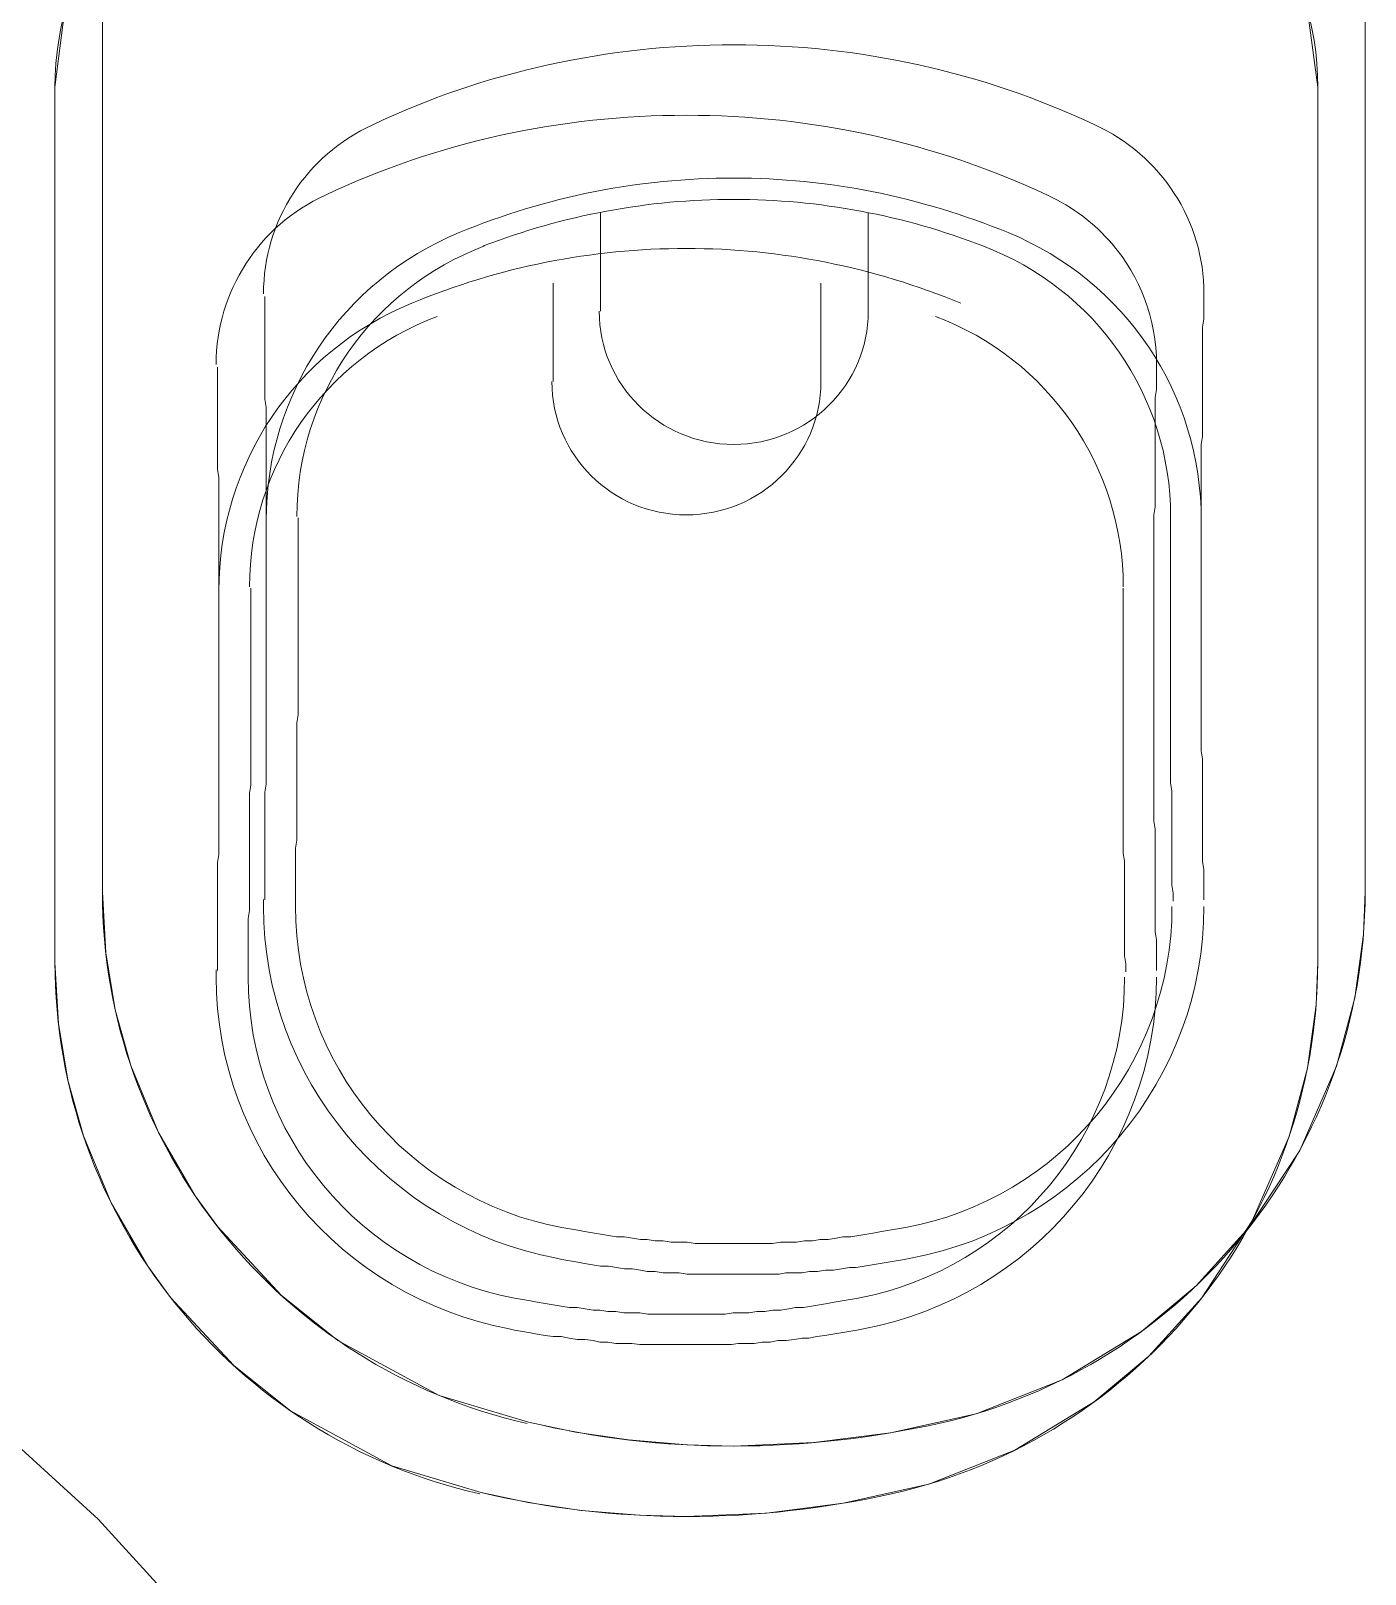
# Model space of a CAD drawing. Extents: x -14.2 to 52.3, y 3.7 to 90.9.
# Drawn here: x 41.8298 to 42.2539, y 15.7222 to 16.2127 of the extents above; entities that cross this region are included whole.
import ezdxf

# ---------------------------------------------------------------- set-up
doc = ezdxf.new("R2010")
doc.units = 0
doc.linetypes.add('limpo_PINI-PSG-PE-0102-LAZ-R00$0$IMPORT-IMPORT-DASHDOT', pattern=[1, 0.5, -0.25, 0, -0.25])
doc.layers.add('limpo_PINI-PSG-PE-0102-LAZ-R00$0$0-16', color=7, linetype='limpo_PINI-PSG-PE-0102-LAZ-R00$0$IMPORT-IMPORT-DASHDOT', lineweight=5, true_color=0x999999)
doc.layers.add('limpo_PINI-PSG-PE-0102-LAZ-R00$0$0-8', color=7, linetype='Continuous', lineweight=5, true_color=0x999999)
doc.layers.add('limpo_PINI-PSG-PE-0102-LAZ-R00$0$0-20', color=7, linetype='Continuous', lineweight=5)
doc.layers.add('limpo_PINI-PSG-PE-0102-LAZ-R00$0$LAYOUT_AMB_LAZ_dwg', color=8, linetype='Continuous', lineweight=5)
doc.layers.add('limpo_PINI-PSG-PE-0102-LAZ-R00$0$XR_ARQT', color=7, linetype='Continuous')
doc.layers.add('XR_ARQT', color=7, linetype='Continuous')

# ---------------------------------------------------------------- blocks, each defined once
blk = doc.blocks.new('limpo_PINI-PSG-PE-0102-LAZ-R00$0$LAZ GERAL - PNE_dwg-25011385-009 - PRE - PAV_ LAZER - GERAL')
at = {"layer": 'limpo_PINI-PSG-PE-0102-LAZ-R00$0$0-16'}
blk.add_circle((19.69375, -9.62106), 0.75, dxfattribs=at)
at = {"layer": 'limpo_PINI-PSG-PE-0102-LAZ-R00$0$0-20', "flags": 128}
blk.add_lwpolyline([(20.22539, -8.61329), (20.22539, -8.89142), (20.22648, -8.91081), (20.22949, -8.92885), (20.23443, -8.94657), (20.24324, -8.96788), (20.25491, -8.988), (20.26208, -8.99788), (20.28218, -9.01957), (20.30025, -9.03393), (20.33243, -9.05146), (20.36086, -9.05991), (20.37581, -9.06306), (20.39265, -9.06559), (20.41117, -9.06715), (20.42601, -9.06753), (20.45152, -9.06643), (20.4759, -9.06332), (20.50308, -9.05724), (20.5304, -9.04647), (20.55568, -9.0311), (20.57302, -9.01659), (20.58988, -8.998), (20.60592, -8.97354), (20.61761, -8.94675), (20.62342, -8.92502), (20.62619, -8.90491), (20.62671, -8.89142), (20.62671, -8.61329)], dxfattribs=at)
at = {"layer": 'limpo_PINI-PSG-PE-0102-LAZ-R00$0$0-8'}
for points in [[(20.22539, -8.89142), (20.22539, -8.89142), (20.22539, -8.61329), (20.22539, -8.61329)], [(20.62671, -8.89142), (20.62671, -8.89142), (20.62671, -8.61329), (20.62671, -8.61329)], [(20.42605, -8.62218), (20.38626, -8.62218), (20.34689, -8.63065), (20.31133, -8.64758)], [(20.54077, -8.64758), (20.50479, -8.63065), (20.46584, -8.62218), (20.42605, -8.62218)], [(20.31133, -8.64758), (20.29016, -8.65732), (20.27661, -8.67806), (20.27661, -8.70135)], [(20.42605, -8.66452), (20.39599, -8.66452), (20.36636, -8.67044), (20.33884, -8.68187)], [(20.51326, -8.68187), (20.48532, -8.67044), (20.45611, -8.66452), (20.42605, -8.66452)], [(20.42605, -8.67129), (20.39896, -8.67129), (20.37186, -8.67637), (20.34646, -8.68611)], [(20.50521, -8.68611), (20.48024, -8.67637), (20.45314, -8.67129), (20.42605, -8.67129)], [(20.38372, -8.67552), (20.38372, -8.67552), (20.38372, -8.70685), (20.38372, -8.70685)], [(20.46881, -8.67552), (20.46881, -8.67552), (20.46881, -8.70685), (20.46881, -8.70685)], [(20.33884, -8.68187), (20.30159, -8.69711), (20.27746, -8.7331), (20.27746, -8.77331)], [(20.34689, -8.68611), (20.3109, -8.69965), (20.2872, -8.73394), (20.2872, -8.77204)], [(20.27704, -8.70219), (20.27704, -8.70219), (20.27704, -8.73479), (20.27704, -8.73479)], [(20.57549, -8.70219), (20.57549, -8.70262), (20.57549, -8.70219), (20.57549, -8.70135)], [(20.57549, -8.70939), (20.57549, -8.70939), (20.57549, -8.70219), (20.57549, -8.70219)], [(20.38329, -8.70685), (20.38329, -8.73013), (20.40234, -8.74918), (20.42605, -8.74918)], [(20.57506, -8.71193), (20.57506, -8.71193), (20.57549, -8.70939), (20.57549, -8.70939)], [(20.57506, -8.74664), (20.57506, -8.74664), (20.57506, -8.71193), (20.57506, -8.71193)], [(20.27704, -8.73479), (20.27704, -8.73479), (20.27746, -8.73733), (20.27746, -8.73733)], [(20.27746, -8.73733), (20.27746, -8.73733), (20.27746, -8.85713), (20.27746, -8.85713)], [(20.57464, -8.74918), (20.57464, -8.74918), (20.57506, -8.74664), (20.57506, -8.74664)], [(20.57464, -8.84655), (20.57464, -8.84655), (20.57464, -8.74918), (20.57464, -8.74918)], [(20.28762, -8.77247), (20.28762, -8.77247), (20.28762, -8.83512), (20.28762, -8.83512)], [(20.5649, -8.77247), (20.5649, -8.77374), (20.5649, -8.77374), (20.5649, -8.77204)], [(20.5649, -8.85671), (20.5649, -8.85671), (20.5649, -8.77247), (20.5649, -8.77247)], [(20.57464, -8.77374), (20.57464, -8.77501), (20.57464, -8.77501), (20.57464, -8.77331)], [(20.28762, -8.83512), (20.28762, -8.83512), (20.2872, -8.83766), (20.2872, -8.83766)], [(20.2872, -8.83766), (20.2872, -8.83766), (20.2872, -8.87491), (20.2872, -8.87491)], [(20.57506, -8.84909), (20.57506, -8.84909), (20.57464, -8.84655), (20.57464, -8.84655)], [(20.57506, -8.88169), (20.57506, -8.88169), (20.57506, -8.84909), (20.57506, -8.84909)], [(20.27746, -8.85713), (20.27746, -8.85713), (20.27704, -8.85967), (20.27704, -8.85967)], [(20.56533, -8.85925), (20.56533, -8.85925), (20.5649, -8.85671), (20.5649, -8.85671)], [(20.27704, -8.85967), (20.27704, -8.85967), (20.27704, -8.89396), (20.27704, -8.89396)], [(20.56533, -8.88931), (20.56533, -8.88931), (20.56533, -8.85925), (20.56533, -8.85925)], [(20.2872, -8.87491), (20.2872, -8.87491), (20.28677, -8.87745), (20.28677, -8.87745)], [(20.28677, -8.87745), (20.28677, -8.87745), (20.28677, -8.89439), (20.28677, -8.89439)], [(20.57549, -8.88423), (20.57549, -8.88423), (20.57506, -8.88169), (20.57506, -8.88169)], [(20.57549, -8.89396), (20.57549, -8.89396), (20.57549, -8.88423), (20.57549, -8.88423)], [(20.22539, -8.891), (20.22539, -8.88846), (20.22539, -8.88846), (20.22539, -8.89142)], [(20.49124, -9.06033), (20.57041, -9.04255), (20.62671, -8.97228), (20.62671, -8.89142)], [(20.56575, -8.89185), (20.56575, -8.89185), (20.56533, -8.88931), (20.56533, -8.88931)], [(20.56575, -8.89439), (20.56575, -8.89439), (20.56575, -8.89185), (20.56575, -8.89185)], [(20.27661, -8.89396), (20.27661, -8.89354), (20.27661, -8.89396), (20.27661, -8.89608)], [(20.28677, -8.89439), (20.28677, -8.89354), (20.28677, -8.89439), (20.28677, -8.89608)], [(20.48066, -8.9981), (20.52977, -8.98879), (20.56533, -8.94603), (20.56533, -8.89608)], [(20.48235, -9.00784), (20.53612, -8.99768), (20.57549, -8.95069), (20.57549, -8.89608)], [(20.37398, -8.99853), (20.37398, -8.99853), (20.37144, -8.9981), (20.37144, -8.9981)], [(20.37652, -8.99895), (20.37652, -8.99895), (20.37398, -8.99853), (20.37398, -8.99853)], [(20.37864, -8.99937), (20.37864, -8.99937), (20.37652, -8.99895), (20.37652, -8.99895)], [(20.38118, -8.9998), (20.38118, -8.9998), (20.37864, -8.99937), (20.37864, -8.99937)], [(20.38372, -9.00022), (20.38372, -9.00022), (20.38118, -8.9998), (20.38118, -8.9998)], [(20.38626, -9.00064), (20.38626, -9.00064), (20.38372, -9.00022), (20.38372, -9.00022)], [(20.46838, -9.00022), (20.46838, -9.00022), (20.46584, -9.00064), (20.46584, -9.00064)], [(20.47092, -8.9998), (20.47092, -8.9998), (20.46838, -9.00022), (20.46838, -9.00022)], [(20.47304, -8.99937), (20.47304, -8.99937), (20.47092, -8.9998), (20.47092, -8.9998)], [(20.47558, -8.99895), (20.47558, -8.99895), (20.47304, -8.99937), (20.47304, -8.99937)], [(20.47812, -8.99853), (20.47812, -8.99853), (20.47558, -8.99895), (20.47558, -8.99895)], [(20.48066, -8.9981), (20.48066, -8.9981), (20.47812, -8.99853), (20.47812, -8.99853)], [(20.3888, -9.00107), (20.3888, -9.00107), (20.38626, -9.00064), (20.38626, -9.00064)], [(20.39134, -9.00107), (20.39134, -9.00107), (20.3888, -9.00107), (20.3888, -9.00107)], [(20.39388, -9.00149), (20.39388, -9.00149), (20.39134, -9.00107), (20.39134, -9.00107)], [(20.39642, -9.00191), (20.39642, -9.00191), (20.39388, -9.00149), (20.39388, -9.00149)], [(20.39853, -9.00191), (20.39853, -9.00191), (20.39642, -9.00191), (20.39642, -9.00191)], [(20.40107, -9.00234), (20.40107, -9.00234), (20.39853, -9.00191), (20.39853, -9.00191)], [(20.40361, -9.00234), (20.40361, -9.00234), (20.40107, -9.00234), (20.40107, -9.00234)], [(20.40615, -9.00276), (20.40615, -9.00276), (20.40361, -9.00234), (20.40361, -9.00234)], [(20.41123, -9.00276), (20.41123, -9.00276), (20.40615, -9.00276), (20.40615, -9.00276)], [(20.41377, -9.00318), (20.41377, -9.00318), (20.41123, -9.00276), (20.41123, -9.00276)], [(20.42605, -9.00318), (20.42605, -9.00318), (20.41377, -9.00318), (20.41377, -9.00318)], [(20.43833, -9.00318), (20.43833, -9.00318), (20.42605, -9.00318), (20.42605, -9.00318)], [(20.44087, -9.00276), (20.44087, -9.00276), (20.43833, -9.00318), (20.43833, -9.00318)], [(20.44595, -9.00276), (20.44595, -9.00276), (20.44087, -9.00276), (20.44087, -9.00276)], [(20.44849, -9.00234), (20.44849, -9.00234), (20.44595, -9.00276), (20.44595, -9.00276)], [(20.45103, -9.00234), (20.45103, -9.00234), (20.44849, -9.00234), (20.44849, -9.00234)], [(20.45357, -9.00191), (20.45357, -9.00191), (20.45103, -9.00234), (20.45103, -9.00234)], [(20.45611, -9.00191), (20.45611, -9.00191), (20.45357, -9.00191), (20.45357, -9.00191)], [(20.45865, -9.00149), (20.45865, -9.00149), (20.45611, -9.00191), (20.45611, -9.00191)], [(20.46076, -9.00107), (20.46076, -9.00107), (20.45865, -9.00149), (20.45865, -9.00149)], [(20.4633, -9.00107), (20.4633, -9.00107), (20.46076, -9.00107), (20.46076, -9.00107)], [(20.46584, -9.00064), (20.46584, -9.00064), (20.4633, -9.00107), (20.4633, -9.00107)], [(20.37144, -9.00826), (20.37144, -9.00826), (20.36975, -9.00784), (20.36975, -9.00784)], [(20.37398, -9.00869), (20.37398, -9.00869), (20.37144, -9.00826), (20.37144, -9.00826)], [(20.37652, -9.00911), (20.37652, -9.00911), (20.37398, -9.00869), (20.37398, -9.00869)], [(20.37864, -9.00953), (20.37864, -9.00953), (20.37652, -9.00911), (20.37652, -9.00911)], [(20.38118, -9.00996), (20.38118, -9.00996), (20.37864, -9.00953), (20.37864, -9.00953)], [(20.38372, -9.01038), (20.38372, -9.01038), (20.38118, -9.00996), (20.38118, -9.00996)], [(20.47008, -9.00996), (20.47008, -9.00996), (20.46754, -9.01038), (20.46754, -9.01038)], [(20.47262, -9.00953), (20.47262, -9.00953), (20.47008, -9.00996), (20.47008, -9.00996)], [(20.47516, -9.00911), (20.47516, -9.00911), (20.47262, -9.00953), (20.47262, -9.00953)], [(20.4777, -9.00869), (20.4777, -9.00869), (20.47516, -9.00911), (20.47516, -9.00911)], [(20.48024, -9.00826), (20.48024, -9.00826), (20.4777, -9.00869), (20.4777, -9.00869)], [(20.48235, -9.00784), (20.48235, -9.00784), (20.48024, -9.00826), (20.48024, -9.00826)], [(20.38626, -9.01038), (20.38626, -9.01038), (20.38372, -9.01038), (20.38372, -9.01038)], [(20.3888, -9.0108), (20.3888, -9.0108), (20.38626, -9.01038), (20.38626, -9.01038)], [(20.39134, -9.01123), (20.39134, -9.01123), (20.3888, -9.0108), (20.3888, -9.0108)], [(20.39388, -9.01123), (20.39388, -9.01123), (20.39134, -9.01123), (20.39134, -9.01123)], [(20.39642, -9.01165), (20.39642, -9.01165), (20.39388, -9.01123), (20.39388, -9.01123)], [(20.39853, -9.01207), (20.39853, -9.01207), (20.39642, -9.01165), (20.39642, -9.01165)], [(20.40107, -9.01207), (20.40107, -9.01207), (20.39853, -9.01207), (20.39853, -9.01207)], [(20.40361, -9.0125), (20.40361, -9.0125), (20.40107, -9.01207), (20.40107, -9.01207)], [(20.40869, -9.0125), (20.40869, -9.0125), (20.40361, -9.0125), (20.40361, -9.0125)], [(20.41123, -9.01292), (20.41123, -9.01292), (20.40869, -9.0125), (20.40869, -9.0125)], [(20.42605, -9.01292), (20.42605, -9.01292), (20.41123, -9.01292), (20.41123, -9.01292)], [(20.44044, -9.01292), (20.44044, -9.01292), (20.42605, -9.01292), (20.42605, -9.01292)], [(20.44256, -9.0125), (20.44256, -9.0125), (20.44044, -9.01292), (20.44044, -9.01292)], [(20.44764, -9.0125), (20.44764, -9.0125), (20.44256, -9.0125), (20.44256, -9.0125)], [(20.45018, -9.01207), (20.45018, -9.01207), (20.44764, -9.0125), (20.44764, -9.0125)], [(20.45272, -9.01207), (20.45272, -9.01207), (20.45018, -9.01207), (20.45018, -9.01207)], [(20.45526, -9.01165), (20.45526, -9.01165), (20.45272, -9.01207), (20.45272, -9.01207)], [(20.4578, -9.01165), (20.4578, -9.01165), (20.45526, -9.01165), (20.45526, -9.01165)], [(20.46034, -9.01123), (20.46034, -9.01123), (20.4578, -9.01165), (20.4578, -9.01165)], [(20.46288, -9.0108), (20.46288, -9.0108), (20.46034, -9.01123), (20.46034, -9.01123)], [(20.465, -9.0108), (20.465, -9.0108), (20.46288, -9.0108), (20.46288, -9.0108)], [(20.46754, -9.01038), (20.46754, -9.01038), (20.465, -9.0108), (20.465, -9.0108)], [(20.36086, -9.05991), (20.38202, -9.06499), (20.40361, -9.06753), (20.42605, -9.06753)]]:
    blk.add_open_spline(points, degree=3, dxfattribs=at)
for points in [[(20.57549, -8.70135), (20.57549, -8.70135), (20.57549, -8.67806), (20.56194, -8.65732), (20.54077, -8.64758)], [(20.5649, -8.77204), (20.5649, -8.77204), (20.5649, -8.73394), (20.5412, -8.69965), (20.50521, -8.68611)], [(20.57464, -8.77331), (20.57464, -8.77331), (20.57464, -8.7331), (20.55051, -8.69711), (20.51326, -8.68187)], [(20.42605, -8.74918), (20.42605, -8.74918), (20.44976, -8.74918), (20.46881, -8.73013), (20.46881, -8.70685)], [(20.22539, -8.89142), (20.22539, -8.89142), (20.22539, -8.97228), (20.28169, -9.04255), (20.36043, -9.06033)], [(20.27661, -8.89608), (20.27661, -8.89608), (20.27661, -8.95069), (20.31598, -8.99768), (20.36975, -9.00784)], [(20.28677, -8.89608), (20.28677, -8.89608), (20.28677, -8.94603), (20.32233, -8.98879), (20.37144, -8.9981)], [(20.42605, -9.06753), (20.42605, -9.06753), (20.44849, -9.06753), (20.47008, -9.06499), (20.49124, -9.06033)]]:
    blk.add_open_spline(points, degree=3, knots=[0.3333333, 0.3333333, 0.3333333, 0.3333333, 0.3333333, 1, 1, 1, 1], dxfattribs=at)
blk = doc.blocks.new('limpo_PINI-PSG-PE-0102-LAZ-R00$0$LAYOUT_AMB_LAZ_dwg-2867451-5PPE_008_LAZER__P_A_0_09_')
at = {"color": 9, "lineweight": 5, "flags": 128}
blk.add_lwpolyline([(50373.47, 10439.26), (50370.44, 10415.28), (50370.44, 10137.15), (50371.52, 10117.77), (50374.53, 10099.73), (50379.47, 10082.01), (50388.28, 10060.7), (50399.96, 10040.57), (50407.13, 10030.7), (50427.23, 10009.01), (50445.3, 9994.65), (50477.48, 9977.12), (50505.91, 9968.67), (50520.85, 9965.52), (50537.7, 9962.99), (50556.21, 9961.43), (50571.06, 9961.05), (50596.57, 9962.14), (50620.95, 9965.26), (50648.13, 9971.34), (50675.44, 9982.11), (50700.72, 9997.48), (50718.06, 10011.99), (50734.93, 10030.58), (50750.96, 10055.03), (50762.66, 10081.83), (50768.47, 10103.56), (50771.23, 10123.67), (50771.76, 10137.15), (50771.76, 10415.28), (50768.39, 10440.38)], dxfattribs=at)
at = {"color": 9, "lineweight": 5}
for points in [[(50434.36, 10505.03), (50396.26, 10491.91), (50370.44, 10455.92), (50370.44, 10415.28)], [(50370.44, 10137.15), (50370.44, 10137.15), (50370.44, 10415.28), (50370.44, 10415.28)], [(50771.76, 10137.15), (50771.76, 10137.15), (50771.76, 10415.28), (50771.76, 10415.28)], [(50571.1, 10406.39), (50531.31, 10406.39), (50491.94, 10397.93), (50456.38, 10380.99)], [(50685.82, 10380.99), (50649.84, 10397.93), (50610.89, 10406.39), (50571.1, 10406.39)], [(50456.38, 10380.99), (50435.21, 10371.26), (50421.66, 10350.51), (50421.66, 10327.23)], [(50706.37, 10365.54), (50700.85, 10371.97), (50693.89, 10377.28), (50685.82, 10380.99)], [(50571.1, 10364.06), (50541.04, 10364.06), (50511.41, 10358.13), (50483.89, 10346.7)], [(50658.31, 10346.7), (50630.37, 10358.13), (50601.16, 10364.06), (50571.1, 10364.06)], [(50528.77, 10353.05), (50528.77, 10353.05), (50528.77, 10321.73), (50528.77, 10321.73)], [(50613.86, 10353.05), (50613.86, 10353.05), (50613.86, 10321.73), (50613.86, 10321.73)], [(50483.89, 10346.7), (50446.64, 10331.46), (50422.51, 10295.48), (50422.51, 10255.26)], [(50491.94, 10342.47), (50455.95, 10328.92), (50432.25, 10294.63), (50432.25, 10256.53)], [(50422.09, 10326.38), (50422.09, 10326.38), (50422.09, 10293.79), (50422.09, 10293.79)], [(50720.54, 10326.38), (50720.54, 10325.96), (50720.54, 10326.38), (50720.54, 10327.23)], [(50720.54, 10319.19), (50720.54, 10319.19), (50720.54, 10326.38), (50720.54, 10326.38)], [(50528.34, 10321.73), (50528.34, 10298.44), (50547.39, 10279.39), (50571.1, 10279.39)], [(50720.11, 10316.65), (50720.11, 10316.65), (50720.54, 10319.19), (50720.54, 10319.19)], [(50720.11, 10281.93), (50720.11, 10281.93), (50720.11, 10316.65), (50720.11, 10316.65)], [(50422.09, 10293.79), (50422.09, 10293.79), (50422.51, 10291.25), (50422.51, 10291.25)], [(50422.51, 10291.25), (50422.51, 10291.25), (50422.51, 10171.44), (50422.51, 10171.44)], [(50719.69, 10279.39), (50719.69, 10279.39), (50720.11, 10281.93), (50720.11, 10281.93)], [(50719.69, 10182.03), (50719.69, 10182.03), (50719.69, 10279.39), (50719.69, 10279.39)], [(50432.67, 10256.11), (50432.67, 10256.11), (50432.67, 10193.46), (50432.67, 10193.46)], [(50709.95, 10171.87), (50709.95, 10171.87), (50709.95, 10256.11), (50709.95, 10256.11)], [(50719.69, 10254.84), (50719.69, 10253.57), (50719.69, 10253.57), (50719.69, 10255.26)], [(50432.67, 10193.46), (50432.67, 10193.46), (50432.25, 10190.92), (50432.25, 10190.92)], [(50432.25, 10190.92), (50432.25, 10190.92), (50432.25, 10153.66), (50432.25, 10153.66)], [(50720.11, 10179.49), (50720.11, 10179.49), (50719.69, 10182.03), (50719.69, 10182.03)], [(50720.11, 10146.89), (50720.11, 10146.89), (50720.11, 10179.49), (50720.11, 10179.49)], [(50422.51, 10171.44), (50422.51, 10171.44), (50422.09, 10168.9), (50422.09, 10168.9)], [(50422.09, 10168.9), (50422.09, 10168.9), (50422.09, 10134.61), (50422.09, 10134.61)], [(50710.38, 10169.33), (50710.38, 10169.33), (50709.95, 10171.87), (50709.95, 10171.87)], [(50710.38, 10139.27), (50710.38, 10139.27), (50710.38, 10169.33), (50710.38, 10169.33)], [(50432.25, 10153.66), (50432.25, 10153.66), (50431.82, 10151.12), (50431.82, 10151.12)], [(50431.82, 10151.12), (50431.82, 10151.12), (50431.82, 10134.19), (50431.82, 10134.19)], [(50720.54, 10144.35), (50720.54, 10144.35), (50720.11, 10146.89), (50720.11, 10146.89)], [(50720.54, 10134.61), (50720.54, 10134.61), (50720.54, 10144.35), (50720.54, 10144.35)], [(50370.44, 10137.58), (50370.44, 10140.12), (50370.44, 10140.12), (50370.44, 10137.15)], [(50710.8, 10136.73), (50710.8, 10136.73), (50710.38, 10139.27), (50710.38, 10139.27)], [(50421.66, 10134.61), (50421.66, 10135.04), (50421.66, 10134.61), (50421.66, 10132.5)], [(50431.82, 10134.19), (50431.82, 10135.04), (50431.82, 10134.19), (50431.82, 10132.5)], [(50636.29, 9968.24), (50715.46, 9986.02), (50771.76, 10056.3), (50771.76, 10137.15)], [(50710.8, 10134.19), (50710.8, 10134.19), (50710.8, 10136.73), (50710.8, 10136.73)], [(50625.71, 10030.47), (50674.82, 10039.79), (50710.38, 10082.54), (50710.38, 10132.5)], [(50627.4, 10020.74), (50681.17, 10030.9), (50720.54, 10077.89), (50720.54, 10132.5)], [(50519.03, 10030.05), (50519.03, 10030.05), (50516.49, 10030.47), (50516.49, 10030.47)], [(50521.57, 10029.63), (50521.57, 10029.63), (50519.03, 10030.05), (50519.03, 10030.05)], [(50523.69, 10029.2), (50523.69, 10029.2), (50521.57, 10029.63), (50521.57, 10029.63)], [(50526.23, 10028.78), (50526.23, 10028.78), (50523.69, 10029.2), (50523.69, 10029.2)], [(50528.77, 10028.36), (50528.77, 10028.36), (50526.23, 10028.78), (50526.23, 10028.78)], [(50531.31, 10027.93), (50531.31, 10027.93), (50528.77, 10028.36), (50528.77, 10028.36)], [(50533.85, 10027.51), (50533.85, 10027.51), (50531.31, 10027.93), (50531.31, 10027.93)], [(50536.39, 10027.51), (50536.39, 10027.51), (50533.85, 10027.51), (50533.85, 10027.51)], [(50538.93, 10027.09), (50538.93, 10027.09), (50536.39, 10027.51), (50536.39, 10027.51)], [(50541.47, 10026.66), (50541.47, 10026.66), (50538.93, 10027.09), (50538.93, 10027.09)], [(50543.58, 10026.66), (50543.58, 10026.66), (50541.47, 10026.66), (50541.47, 10026.66)], [(50546.12, 10026.24), (50546.12, 10026.24), (50543.58, 10026.66), (50543.58, 10026.66)], [(50548.66, 10026.24), (50548.66, 10026.24), (50546.12, 10026.24), (50546.12, 10026.24)], [(50551.2, 10025.82), (50551.2, 10025.82), (50548.66, 10026.24), (50548.66, 10026.24)], [(50556.28, 10025.82), (50556.28, 10025.82), (50551.2, 10025.82), (50551.2, 10025.82)], [(50558.82, 10025.39), (50558.82, 10025.39), (50556.28, 10025.82), (50556.28, 10025.82)], [(50585.92, 10025.82), (50585.92, 10025.82), (50583.38, 10025.39), (50583.38, 10025.39)], [(50591, 10025.82), (50591, 10025.82), (50585.92, 10025.82), (50585.92, 10025.82)], [(50593.54, 10026.24), (50593.54, 10026.24), (50591, 10025.82), (50591, 10025.82)], [(50596.08, 10026.24), (50596.08, 10026.24), (50593.54, 10026.24), (50593.54, 10026.24)], [(50598.62, 10026.66), (50598.62, 10026.66), (50596.08, 10026.24), (50596.08, 10026.24)], [(50601.16, 10026.66), (50601.16, 10026.66), (50598.62, 10026.66), (50598.62, 10026.66)], [(50603.7, 10027.09), (50603.7, 10027.09), (50601.16, 10026.66), (50601.16, 10026.66)], [(50605.81, 10027.51), (50605.81, 10027.51), (50603.7, 10027.09), (50603.7, 10027.09)], [(50608.35, 10027.51), (50608.35, 10027.51), (50605.81, 10027.51), (50605.81, 10027.51)], [(50610.89, 10027.93), (50610.89, 10027.93), (50608.35, 10027.51), (50608.35, 10027.51)], [(50613.43, 10028.36), (50613.43, 10028.36), (50610.89, 10027.93), (50610.89, 10027.93)], [(50615.97, 10028.78), (50615.97, 10028.78), (50613.43, 10028.36), (50613.43, 10028.36)], [(50618.09, 10029.2), (50618.09, 10029.2), (50615.97, 10028.78), (50615.97, 10028.78)], [(50620.63, 10029.63), (50620.63, 10029.63), (50618.09, 10029.2), (50618.09, 10029.2)], [(50623.17, 10030.05), (50623.17, 10030.05), (50620.63, 10029.63), (50620.63, 10029.63)], [(50625.71, 10030.47), (50625.71, 10030.47), (50623.17, 10030.05), (50623.17, 10030.05)], [(50516.49, 10020.31), (50516.49, 10020.31), (50514.8, 10020.74), (50514.8, 10020.74)], [(50571.1, 10025.39), (50571.1, 10025.39), (50558.82, 10025.39), (50558.82, 10025.39)], [(50583.38, 10025.39), (50583.38, 10025.39), (50571.1, 10025.39), (50571.1, 10025.39)], [(50627.4, 10020.74), (50627.4, 10020.74), (50625.29, 10020.31), (50625.29, 10020.31)], [(50519.03, 10019.89), (50519.03, 10019.89), (50516.49, 10020.31), (50516.49, 10020.31)], [(50521.57, 10019.47), (50521.57, 10019.47), (50519.03, 10019.89), (50519.03, 10019.89)], [(50523.69, 10019.04), (50523.69, 10019.04), (50521.57, 10019.47), (50521.57, 10019.47)], [(50526.23, 10018.62), (50526.23, 10018.62), (50523.69, 10019.04), (50523.69, 10019.04)], [(50528.77, 10018.2), (50528.77, 10018.2), (50526.23, 10018.62), (50526.23, 10018.62)], [(50531.31, 10018.2), (50531.31, 10018.2), (50528.77, 10018.2), (50528.77, 10018.2)], [(50533.85, 10017.77), (50533.85, 10017.77), (50531.31, 10018.2), (50531.31, 10018.2)], [(50536.39, 10017.35), (50536.39, 10017.35), (50533.85, 10017.77), (50533.85, 10017.77)], [(50538.93, 10017.35), (50538.93, 10017.35), (50536.39, 10017.35), (50536.39, 10017.35)], [(50541.47, 10016.93), (50541.47, 10016.93), (50538.93, 10017.35), (50538.93, 10017.35)], [(50543.58, 10016.5), (50543.58, 10016.5), (50541.47, 10016.93), (50541.47, 10016.93)], [(50546.12, 10016.5), (50546.12, 10016.5), (50543.58, 10016.5), (50543.58, 10016.5)], [(50548.66, 10016.08), (50548.66, 10016.08), (50546.12, 10016.5), (50546.12, 10016.5)], [(50553.74, 10016.08), (50553.74, 10016.08), (50548.66, 10016.08), (50548.66, 10016.08)], [(50556.28, 10015.66), (50556.28, 10015.66), (50553.74, 10016.08), (50553.74, 10016.08)], [(50587.61, 10016.08), (50587.61, 10016.08), (50585.49, 10015.66), (50585.49, 10015.66)], [(50592.69, 10016.08), (50592.69, 10016.08), (50587.61, 10016.08), (50587.61, 10016.08)], [(50595.23, 10016.5), (50595.23, 10016.5), (50592.69, 10016.08), (50592.69, 10016.08)], [(50597.77, 10016.5), (50597.77, 10016.5), (50595.23, 10016.5), (50595.23, 10016.5)], [(50600.31, 10016.93), (50600.31, 10016.93), (50597.77, 10016.5), (50597.77, 10016.5)], [(50602.85, 10016.93), (50602.85, 10016.93), (50600.31, 10016.93), (50600.31, 10016.93)], [(50605.39, 10017.35), (50605.39, 10017.35), (50602.85, 10016.93), (50602.85, 10016.93)], [(50607.93, 10017.77), (50607.93, 10017.77), (50605.39, 10017.35), (50605.39, 10017.35)], [(50610.05, 10017.77), (50610.05, 10017.77), (50607.93, 10017.77), (50607.93, 10017.77)], [(50612.59, 10018.2), (50612.59, 10018.2), (50610.05, 10017.77), (50610.05, 10017.77)], [(50615.13, 10018.62), (50615.13, 10018.62), (50612.59, 10018.2), (50612.59, 10018.2)], [(50617.67, 10019.04), (50617.67, 10019.04), (50615.13, 10018.62), (50615.13, 10018.62)], [(50620.21, 10019.47), (50620.21, 10019.47), (50617.67, 10019.04), (50617.67, 10019.04)], [(50622.75, 10019.89), (50622.75, 10019.89), (50620.21, 10019.47), (50620.21, 10019.47)], [(50625.29, 10020.31), (50625.29, 10020.31), (50622.75, 10019.89), (50622.75, 10019.89)], [(50571.1, 10015.66), (50571.1, 10015.66), (50556.28, 10015.66), (50556.28, 10015.66)], [(50585.49, 10015.66), (50585.49, 10015.66), (50571.1, 10015.66), (50571.1, 10015.66)], [(50505.91, 9968.67), (50527.07, 9963.59), (50548.66, 9961.05), (50571.1, 9961.05)]]:
    blk.add_open_spline(points, degree=3, dxfattribs=at)
for points, knots in [([(50771.76, 10415.28), (50771.76, 10415.28), (50771.76, 10455.92), (50745.94, 10491.91), (50707.84, 10505.03)], [0.3333333, 0.3333333, 0.3333333, 0.3333333, 0.3333333, 1, 1, 1, 1]), ([(50720.54, 10327.23), (50720.54, 10327.23), (50720.54, 10341.64), (50715.35, 10355.08), (50706.37, 10365.54)], [0.3333333, 0.3333333, 0.3333333, 0.3333333, 0.3333333, 0.7459582, 0.7459582, 0.7459582, 0.7459582]), ([(50709.95, 10256.53), (50709.95, 10256.53), (50709.95, 10294.63), (50686.25, 10328.92), (50650.26, 10342.47)], [0.3333333, 0.3333333, 0.3333333, 0.3333333, 0.3333333, 1, 1, 1, 1]), ([(50571.1, 10279.39), (50571.1, 10279.39), (50594.81, 10279.39), (50613.86, 10298.44), (50613.86, 10321.73)], [0.3333333, 0.3333333, 0.3333333, 0.3333333, 0.3333333, 1, 1, 1, 1]), ([(50370.44, 10137.15), (50370.44, 10137.15), (50370.44, 10056.3), (50426.74, 9986.02), (50505.48, 9968.24)], [0.3333333, 0.3333333, 0.3333333, 0.3333333, 0.3333333, 1, 1, 1, 1]), ([(50421.66, 10132.5), (50421.66, 10132.5), (50421.66, 10077.89), (50461.03, 10030.9), (50514.8, 10020.74)], [0.3333333, 0.3333333, 0.3333333, 0.3333333, 0.3333333, 1, 1, 1, 1]), ([(50431.82, 10132.5), (50431.82, 10132.5), (50431.82, 10082.54), (50467.38, 10039.79), (50516.49, 10030.47)], [0.3333333, 0.3333333, 0.3333333, 0.3333333, 0.3333333, 1, 1, 1, 1]), ([(50571.1, 9961.05), (50571.1, 9961.05), (50593.54, 9961.05), (50615.13, 9963.59), (50636.29, 9968.24)], [0.3333333, 0.3333333, 0.3333333, 0.3333333, 0.3333333, 1, 1, 1, 1])]:
    blk.add_open_spline(points, degree=3, knots=knots, dxfattribs=at)
blk = doc.blocks.new('limpo_PINI-PSG-PE-0102-LAZ-R00$0$A$C745163c0')
at = {"layer": 'limpo_PINI-PSG-PE-0102-LAZ-R00$0$LAYOUT_AMB_LAZ_dwg', "color": 9}
blk.add_blockref('limpo_PINI-PSG-PE-0102-LAZ-R00$0$LAYOUT_AMB_LAZ_dwg-2867451-5PPE_008_LAZER__P_A_0_09_', (-22615.15, -15829.56), dxfattribs=at)
blk = doc.blocks.new('limpo_PINI-PSG-PE-0102-LAZ-R00')
at = {"layer": 'limpo_PINI-PSG-PE-0102-LAZ-R00$0$XR_ARQT', "xscale": 0.001000000000038553, "yscale": 0.001000000000038553, "zscale": 0.001000000000038553}
blk.add_blockref('limpo_PINI-PSG-PE-0102-LAZ-R00$0$A$C745163c0', (14.12396, 21.59203), dxfattribs=at)
at = {"layer": 'limpo_PINI-PSG-PE-0102-LAZ-R00$0$XR_ARQT'}
blk.add_blockref('limpo_PINI-PSG-PE-0102-LAZ-R00$0$LAZ GERAL - PNE_dwg-25011385-009 - PRE - PAV_ LAZER - GERAL', (21.66891, 24.81343), dxfattribs=at)

msp = doc.modelspace()

# ---------------------------------------------------------------- block references
at = {"layer": 'XR_ARQT'}
msp.add_blockref('limpo_PINI-PSG-PE-0102-LAZ-R00', (-0.04177, 0.01702), dxfattribs=at)

doc.saveas('drawing.dxf')
